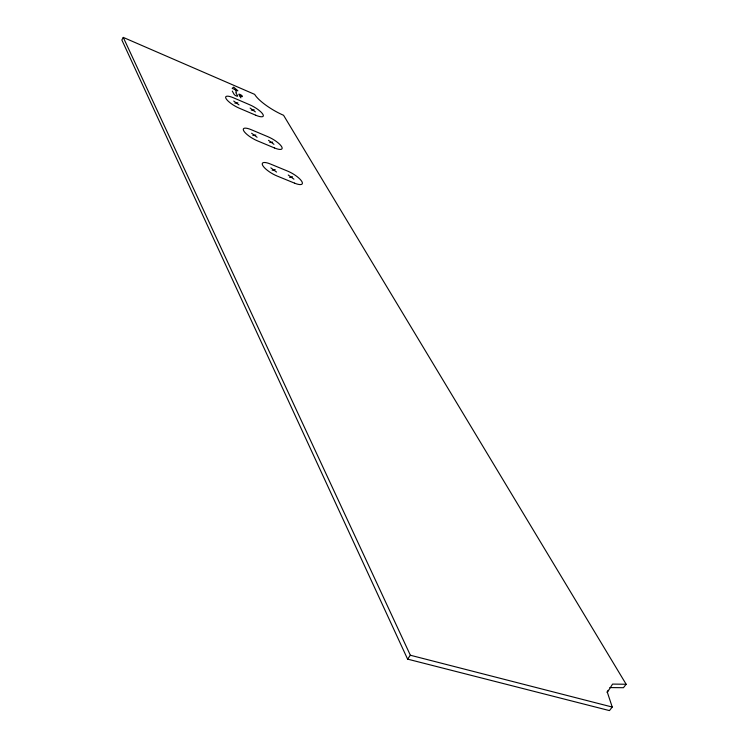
<?xml version="1.0" encoding="UTF-8"?>
<svg xmlns="http://www.w3.org/2000/svg" width="748" height="748" viewBox="0 0 748 748"><rect width="100%" height="100%" fill="white"/><g stroke="black" fill="none" stroke-linecap="round" stroke-linejoin="round"><path stroke-width="1.12" d="M123.261 37.4L121.859 40.009L407.595 659.128L609.461 710.6L612.229 707.047L607.367 692.33L612.565 684.093L626.141 684.252L283.567 115.285A26.348 6.891 30.7 0 1 254.657 94.37L123.261 37.4L410.353 655.239L612.229 707.047M606.955 692.181L608.115 690.339M407.595 659.128L410.353 655.239M626.141 684.252L623.449 687.711L609.863 687.58M289.607 177.407L292.562 176.78M272.169 170.254L275.208 169.656M269.766 142.569L272.683 142.092M252.843 135.472L255.844 135.023M251.3 110.152L254.189 109.816M234.872 103.121L237.836 102.813M239.902 95.856L240.95 96.305A2.319 0.617 30.3 0 0 242.343 96.165A2.319 0.617 30.3 0 0 239.846 94.351L238.827 94.183L240.893 97.876M234.825 89.498L232.17 88.348L233.647 87.133L237.883 90.817L235.031 89.582L236.471 92.135M250.113 108.067L255.377 111.891M233.713 101.045L238.995 104.888M268.495 140.334L273.964 144.327M251.609 133.247L257.088 137.249M288.242 175.004L293.936 179.183M270.841 167.861L276.554 172.049M235.788 92.602L237.602 95.819A2.094 0.561 30.3 0 1 236.34 95.94A2.094 0.561 30.3 0 1 234.087 94.304L232.282 91.088M294.544 183.148L277.059 175.995A13.118 3.862 30.8 0 1 262.735 165.486A13.118 3.862 30.8 0 1 270.374 163.99L287.671 171.124A13.034 3.815 31 0 1 301.874 181.549A13.034 3.815 31 0 1 294.544 183.148M274.432 147.945L257.471 140.858A12.66 3.581 30.5 0 1 243.717 130.816A12.66 3.581 30.5 0 1 251.263 129.703L268.055 136.781A12.576 3.544 30.7 0 1 281.697 146.748A12.576 3.544 30.7 0 1 274.432 147.945M255.732 115.22L239.267 108.189A12.239 3.329 30.3 0 1 226.036 98.577A12.239 3.329 30.3 0 1 233.479 97.801L249.785 104.804A12.164 3.291 30.5 0 1 262.913 114.36A12.164 3.291 30.5 0 1 255.732 115.22"/></g></svg>
